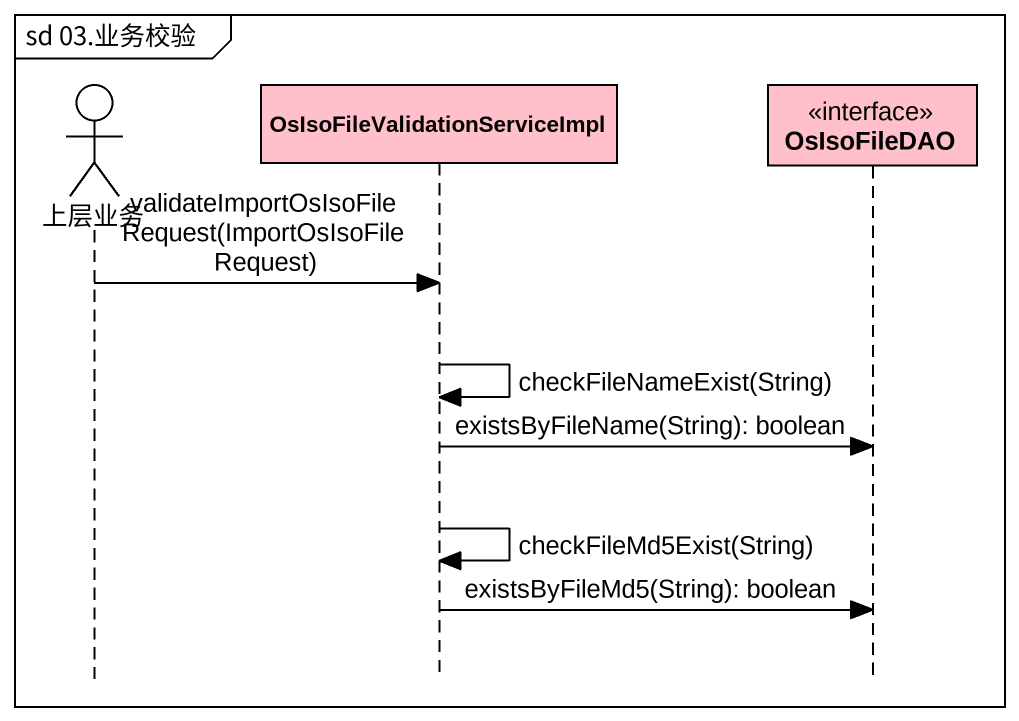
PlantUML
@startuml
mainframe sd 03.业务校验
hide footbox
actor 上层业务 #FFFFFF
participant "OsIsoFileValidationServiceImpl" as OsIsoFileValidationServiceIm #FFC0CB
participant OsIsoFileDAO <<interface>> #FFC0CB

上层业务 -> OsIsoFileValidationServiceIm : validateImportOsIsoFileRequest(ImportOsIsoFileRequest)
OsIsoFileValidationServiceIm -> OsIsoFileValidationServiceIm : checkFileNameExist(String)
OsIsoFileValidationServiceIm -> OsIsoFileDAO : existsByFileName(String): boolean
OsIsoFileValidationServiceIm -> OsIsoFileValidationServiceIm : checkFileMd5Exist(String)
OsIsoFileValidationServiceIm -> OsIsoFileDAO : existsByFileMd5(String): boolean
@enduml
